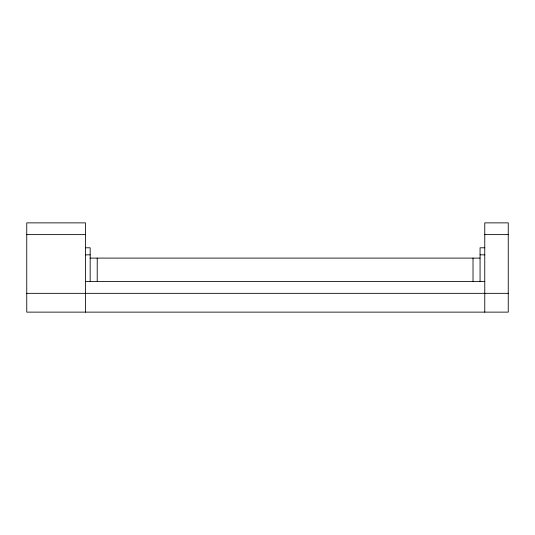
<?xml version="1.0" encoding="UTF-8"?>
<svg xmlns="http://www.w3.org/2000/svg" width="535" height="535" viewBox="0 0 535 535"><rect width="100%" height="100%" fill="white"/><g stroke="black" fill="none" stroke-linecap="round" stroke-linejoin="round"><path stroke-width="0.8" d="M26.75 234.618L85.466 234.618M484.763 234.618L508.25 234.618M85.466 247.785L90.168 247.785L90.168 281.356M484.763 247.785L480.062 247.785L480.062 281.356M85.466 254.827L90.168 254.827M480.062 254.827L484.763 254.827M90.168 258.104L480.062 258.104M85.466 281.591L484.763 281.591M26.75 293.334L508.25 293.334M484.763 312.126L484.763 222.874L508.25 222.874L508.25 312.126L26.75 312.126L26.75 222.874L85.466 222.874L85.466 312.126M473.02 258.104L473.02 281.189M97.216 258.104L97.216 281.189"/></g></svg>
